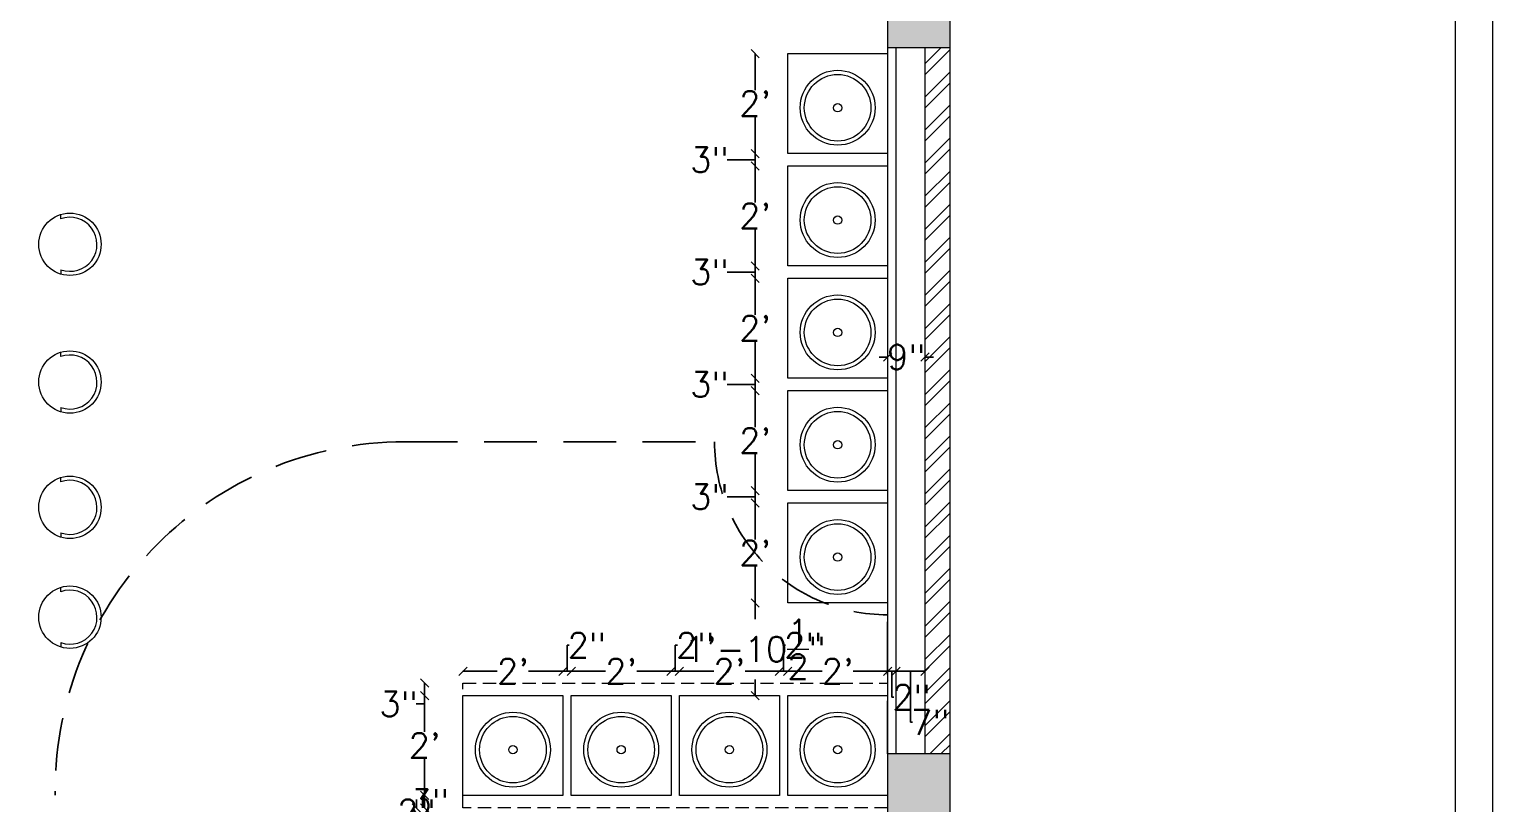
# Model space of a CAD drawing. Header units: inches. Extents: x 111501 to 134888, y 46021 to 52102.
# Drawn here: x 115101.3 to 115452.9, y 48625.7 to 48811.9 of the extents above; entities that cross this region are included whole.
import ezdxf

# ---------------------------------------------------------------- set-up
doc = ezdxf.new("R2010")
doc.units = ezdxf.units.IN
doc.header["$MEASUREMENT"] = 0
doc.linetypes.add('DASHED', pattern=[19.05, 12.7, -6.35])
doc.linetypes.add('HIDDEN2', pattern=[4.7625, 3.175, -1.5875])
for name, color, linetype, lineweight in [('column', 252, 'Continuous', 9), ('dimension', 250, 'Continuous', 0), ('FURNITURE', 14, 'Continuous', 18), ('SHEET', 7, 'Continuous', 30), ('wall', 7, 'Continuous', 9)]:
    doc.layers.add(name, color=color, linetype=linetype, lineweight=lineweight)
doc.layers.add('H', color=9, linetype='Continuous')
doc.styles.get("Standard").update_dxf_attribs({"font": 'txt.shx', "height": 6})
doc.dimstyles.new('Standard$0', dxfattribs={"dimtxt": 4, "dimasz": 2, "dimexe": 0.125, "dimexo": 0.125, "dimgap": 0.25, "dimtad": 0, "dimtih": 1, "dimtoh": 1, "dimdec": 1, "dimlfac": -1, "dimzin": 0, "dimdsep": 46, "dimlunit": 4, "dimtxsty": 'Standard', "dimblk": 'OBLIQUE', "dimblk1": 'DOTSMALL', "dimblk2": 'DOTSMALL', "dimcen": 0, "dimse1": 1, "dimse2": 1, "dimadec": 0, "dimazin": 0, "dimtfac": 1, "dimtdec": 1, "dimtofl": 0, "dimtmove": 0, "dimatfit": 3, "dimfxl": 1, "dimtolj": 1, "dimtzin": 0, "dimarcsym": 0})

# ---------------------------------------------------------------- blocks, each defined once
blk = doc.blocks.new('_Oblique')
at = {"color": 0, "linetype": 'ByBlock', "lineweight": -2}
blk.add_line((-0.5, -0.5), (0.5, 0.5), dxfattribs=at)
blk = doc.blocks.new('*D1073')
at = {"layer": 'Defpoints', "color": 0, "transparency": 16777216}
for p in [(115194.33, 48624.7), (115205.52, 48624.7), (115205.52, 48622.7)]:
    blk.add_point(p, dxfattribs=at)
at = {"layer": 'dimension', "color": 0, "lineweight": -2, "transparency": 16777216}
for p, q in [((115194.33, 48624.7), (115194.33, 48626.7)), ((115194.33, 48622.7), (115194.33, 48620.7))]:
    blk.add_line(p, q, dxfattribs=at)
at = {"layer": 'dimension', "color": 0, "lineweight": -2, "transparency": 16777216, "xscale": 2, "yscale": 2, "zscale": 2}
for p, rotation in [((115194.33, 48624.7), 270), ((115194.33, 48622.7), 90)]:
    blk.add_blockref('_Oblique', p, dxfattribs=dict(at, rotation=rotation))
at = {"layer": 'dimension', "color": 0, "lineweight": 5, "transparency": 16777216, "insert": (115194.33, 48623.71), "char_height": 6, "attachment_point": 5}
blk.add_mtext('\\A1;2"', dxfattribs=at)
blk = doc.blocks.new('_DOTSMALL')
at = {"color": 0, "linetype": 'ByBlock', "lineweight": -2, "const_width": 0.5}
blk.add_lwpolyline([(-0.0625, 0, 1), (0.0625, 0, 1)], format="xyb", close=True, dxfattribs=at)
blk = doc.blocks.new('*D1082')
at = {"layer": 'Defpoints', "color": 0, "lineweight": 5, "transparency": 16777216}
for p in [(115196.3, 48627.7), (115205.52, 48627.7), (115205.52, 48624.7)]:
    blk.add_point(p, dxfattribs=at)
at = {"layer": 'dimension', "color": 0, "lineweight": -2, "transparency": 16777216}
blk.add_line((115196.3, 48624.7), (115196.3, 48627.7), dxfattribs=at)
at = {"layer": 'dimension', "color": 0, "lineweight": -2, "transparency": 16777216, "xscale": 2, "yscale": 2, "zscale": 2}
for p, rotation in [((115196.3, 48627.7), 90), ((115196.3, 48624.7), 270)]:
    blk.add_blockref('_Oblique', p, dxfattribs=dict(at, rotation=rotation))
at = {"layer": 'dimension', "color": 0, "lineweight": 5, "transparency": 16777216, "insert": (115197.52, 48626.2), "char_height": 6, "attachment_point": 5}
blk.add_mtext('\\A1;3"', dxfattribs=at)
blk = doc.blocks.new('*D1083')
at = {"layer": 'Defpoints', "color": 0, "lineweight": 5, "transparency": 16777216}
for p in [(115196.3, 48651.7), (115205.52, 48651.7), (115205.52, 48627.7)]:
    blk.add_point(p, dxfattribs=at)
at = {"layer": 'dimension', "color": 0, "lineweight": -2, "transparency": 16777216}
for p, q in [((115196.3, 48651.7), (115196.3, 48642.95)), ((115196.3, 48627.7), (115196.3, 48636.45))]:
    blk.add_line(p, q, dxfattribs=at)
at = {"layer": 'dimension', "color": 0, "lineweight": -2, "transparency": 16777216, "xscale": 2, "yscale": 2, "zscale": 2}
for p, rotation in [((115196.3, 48651.7), 90), ((115196.3, 48627.7), 270)]:
    blk.add_blockref('_Oblique', p, dxfattribs=dict(at, rotation=rotation))
at = {"layer": 'dimension', "color": 0, "lineweight": 5, "transparency": 16777216, "insert": (115196.3, 48639.7), "char_height": 6, "attachment_point": 5}
blk.add_mtext("\\A1;2'", dxfattribs=at)
blk = doc.blocks.new('*D1084')
at = {"layer": 'Defpoints', "color": 0, "transparency": 16777216}
for p in [(115229.52, 48657.54), (115205.52, 48651.7), (115229.52, 48651.7)]:
    blk.add_point(p, dxfattribs=at)
at = {"layer": 'dimension', "color": 0, "lineweight": -2, "transparency": 16777216}
for p, q in [((115205.52, 48657.54), (115213.77, 48657.54)), ((115229.52, 48657.54), (115221.27, 48657.54))]:
    blk.add_line(p, q, dxfattribs=at)
at = {"layer": 'dimension', "color": 0, "lineweight": -2, "transparency": 16777216, "xscale": 2, "yscale": 2, "zscale": 2, "rotation": 180}
blk.add_blockref('_Oblique', (115205.52, 48657.54), dxfattribs=at)
at = {"layer": 'dimension', "color": 0, "lineweight": -2, "transparency": 16777216, "xscale": 2, "yscale": 2, "zscale": 2}
blk.add_blockref('_Oblique', (115229.52, 48657.54), dxfattribs=at)
at = {"layer": 'dimension', "color": 0, "lineweight": 5, "transparency": 16777216, "insert": (115217.52, 48657.54), "char_height": 6, "attachment_point": 5}
blk.add_mtext("\\A1;2'", dxfattribs=at)
blk = doc.blocks.new('*D1085')
at = {"layer": 'Defpoints', "color": 0, "transparency": 16777216}
for p in [(115205.52, 48654.7), (115196.3, 48651.7), (115205.52, 48651.7)]:
    blk.add_point(p, dxfattribs=at)
at = {"layer": 'dimension', "color": 0, "lineweight": -2, "transparency": 16777216}
for p, q in [((115196.3, 48654.7), (115196.3, 48651.7)), ((115196.3, 48649.7), (115194.3, 48649.7)), ((115196.3, 48651.7), (115196.3, 48649.7))]:
    blk.add_line(p, q, dxfattribs=at)
at = {"layer": 'dimension', "color": 0, "lineweight": -2, "transparency": 16777216, "xscale": 2, "yscale": 2, "zscale": 2}
for p, rotation in [((115196.3, 48654.7), 90), ((115196.3, 48651.7), 270)]:
    blk.add_blockref('_Oblique', p, dxfattribs=dict(at, rotation=rotation))
at = {"layer": 'dimension', "color": 0, "lineweight": 5, "transparency": 16777216, "insert": (115190.05, 48649.7), "char_height": 6, "attachment_point": 5}
blk.add_mtext('\\A1;3"', dxfattribs=at)
blk = doc.blocks.new('*D1086')
at = {"layer": 'Defpoints', "color": 0, "lineweight": 5, "transparency": 16777216}
for p in [(115231.52, 48657.54), (115229.52, 48651.7), (115231.52, 48651.7)]:
    blk.add_point(p, dxfattribs=at)
at = {"layer": 'dimension', "color": 0, "lineweight": -2, "transparency": 16777216}
for p, q in [((115230.52, 48657.54), (115230.52, 48663.79)), ((115230.52, 48663.79), (115231.02, 48663.79)), ((115229.52, 48657.54), (115231.52, 48657.54))]:
    blk.add_line(p, q, dxfattribs=at)
at = {"layer": 'dimension', "color": 0, "lineweight": -2, "transparency": 16777216, "xscale": 2, "yscale": 2, "zscale": 2, "rotation": 180}
blk.add_blockref('_Oblique', (115229.52, 48657.54), dxfattribs=at)
at = {"layer": 'dimension', "color": 0, "lineweight": -2, "transparency": 16777216, "xscale": 2, "yscale": 2, "zscale": 2}
blk.add_blockref('_Oblique', (115231.52, 48657.54), dxfattribs=at)
at = {"layer": 'dimension', "color": 0, "lineweight": 5, "transparency": 16777216, "insert": (115235.27, 48663.79), "char_height": 6, "attachment_point": 5}
blk.add_mtext('\\A1;2"', dxfattribs=at)
blk = doc.blocks.new('*D1087')
at = {"layer": 'Defpoints', "color": 0, "lineweight": 5, "transparency": 16777216}
for p in [(115255.52, 48657.54), (115231.52, 48651.7), (115255.52, 48651.7)]:
    blk.add_point(p, dxfattribs=at)
at = {"layer": 'dimension', "color": 0, "lineweight": -2, "transparency": 16777216}
for p, q in [((115231.52, 48657.54), (115239.77, 48657.54)), ((115255.52, 48657.54), (115247.27, 48657.54))]:
    blk.add_line(p, q, dxfattribs=at)
at = {"layer": 'dimension', "color": 0, "lineweight": -2, "transparency": 16777216, "xscale": 2, "yscale": 2, "zscale": 2, "rotation": 180}
blk.add_blockref('_Oblique', (115231.52, 48657.54), dxfattribs=at)
at = {"layer": 'dimension', "color": 0, "lineweight": -2, "transparency": 16777216, "xscale": 2, "yscale": 2, "zscale": 2}
blk.add_blockref('_Oblique', (115255.52, 48657.54), dxfattribs=at)
at = {"layer": 'dimension', "color": 0, "lineweight": 5, "transparency": 16777216, "insert": (115243.52, 48657.54), "char_height": 6, "attachment_point": 5}
blk.add_mtext("\\A1;2'", dxfattribs=at)
blk = doc.blocks.new('*D1088')
at = {"layer": 'Defpoints', "color": 0, "lineweight": 5, "transparency": 16777216}
for p in [(115257.52, 48657.54), (115255.52, 48651.7), (115257.52, 48651.7)]:
    blk.add_point(p, dxfattribs=at)
at = {"layer": 'dimension', "color": 0, "lineweight": -2, "transparency": 16777216}
for p, q in [((115256.52, 48657.54), (115256.52, 48663.79)), ((115256.52, 48663.79), (115257.02, 48663.79)), ((115255.52, 48657.54), (115257.52, 48657.54))]:
    blk.add_line(p, q, dxfattribs=at)
at = {"layer": 'dimension', "color": 0, "lineweight": -2, "transparency": 16777216, "xscale": 2, "yscale": 2, "zscale": 2, "rotation": 180}
blk.add_blockref('_Oblique', (115255.52, 48657.54), dxfattribs=at)
at = {"layer": 'dimension', "color": 0, "lineweight": -2, "transparency": 16777216, "xscale": 2, "yscale": 2, "zscale": 2}
blk.add_blockref('_Oblique', (115257.52, 48657.54), dxfattribs=at)
at = {"layer": 'dimension', "color": 0, "lineweight": 5, "transparency": 16777216, "insert": (115261.27, 48663.79), "char_height": 6, "attachment_point": 5}
blk.add_mtext('\\A1;2"', dxfattribs=at)
blk = doc.blocks.new('*D1089')
at = {"layer": 'Defpoints', "color": 0, "lineweight": 5, "transparency": 16777216}
for p in [(115281.52, 48657.54), (115257.52, 48651.7), (115281.52, 48651.7)]:
    blk.add_point(p, dxfattribs=at)
at = {"layer": 'dimension', "color": 0, "lineweight": -2, "transparency": 16777216}
for p, q in [((115257.52, 48657.54), (115265.77, 48657.54)), ((115281.52, 48657.54), (115273.27, 48657.54))]:
    blk.add_line(p, q, dxfattribs=at)
at = {"layer": 'dimension', "color": 0, "lineweight": -2, "transparency": 16777216, "xscale": 2, "yscale": 2, "zscale": 2, "rotation": 180}
blk.add_blockref('_Oblique', (115257.52, 48657.54), dxfattribs=at)
at = {"layer": 'dimension', "color": 0, "lineweight": -2, "transparency": 16777216, "xscale": 2, "yscale": 2, "zscale": 2}
blk.add_blockref('_Oblique', (115281.52, 48657.54), dxfattribs=at)
at = {"layer": 'dimension', "color": 0, "lineweight": 5, "transparency": 16777216, "insert": (115269.52, 48657.54), "char_height": 6, "attachment_point": 5}
blk.add_mtext("\\A1;2'", dxfattribs=at)
blk = doc.blocks.new('*D1090')
at = {"layer": 'Defpoints', "color": 0, "lineweight": 5, "transparency": 16777216}
for p in [(115283.52, 48657.54), (115281.52, 48651.7), (115283.52, 48651.7)]:
    blk.add_point(p, dxfattribs=at)
at = {"layer": 'dimension', "color": 0, "lineweight": -2, "transparency": 16777216}
for p, q in [((115282.52, 48657.54), (115282.52, 48663.79)), ((115282.52, 48663.79), (115283.02, 48663.79)), ((115281.52, 48657.54), (115283.52, 48657.54))]:
    blk.add_line(p, q, dxfattribs=at)
at = {"layer": 'dimension', "color": 0, "lineweight": -2, "transparency": 16777216, "xscale": 2, "yscale": 2, "zscale": 2, "rotation": 180}
blk.add_blockref('_Oblique', (115281.52, 48657.54), dxfattribs=at)
at = {"layer": 'dimension', "color": 0, "lineweight": -2, "transparency": 16777216, "xscale": 2, "yscale": 2, "zscale": 2}
blk.add_blockref('_Oblique', (115283.52, 48657.54), dxfattribs=at)
at = {"layer": 'dimension', "color": 0, "lineweight": 5, "transparency": 16777216, "insert": (115287.27, 48663.79), "char_height": 6, "attachment_point": 5}
blk.add_mtext('\\A1;2"', dxfattribs=at)
blk = doc.blocks.new('*D1091')
at = {"layer": 'Defpoints', "color": 0, "lineweight": 5, "transparency": 16777216}
for p in [(115307.52, 48657.54), (115283.52, 48651.7), (115307.52, 48651.7)]:
    blk.add_point(p, dxfattribs=at)
at = {"layer": 'dimension', "color": 0, "lineweight": -2, "transparency": 16777216}
for p, q in [((115283.52, 48657.54), (115291.77, 48657.54)), ((115307.52, 48657.54), (115299.27, 48657.54))]:
    blk.add_line(p, q, dxfattribs=at)
at = {"layer": 'dimension', "color": 0, "lineweight": -2, "transparency": 16777216, "xscale": 2, "yscale": 2, "zscale": 2, "rotation": 180}
blk.add_blockref('_Oblique', (115283.52, 48657.54), dxfattribs=at)
at = {"layer": 'dimension', "color": 0, "lineweight": -2, "transparency": 16777216, "xscale": 2, "yscale": 2, "zscale": 2}
blk.add_blockref('_Oblique', (115307.52, 48657.54), dxfattribs=at)
at = {"layer": 'dimension', "color": 0, "lineweight": 5, "transparency": 16777216, "insert": (115295.52, 48657.54), "char_height": 6, "attachment_point": 5}
blk.add_mtext("\\A1;2'", dxfattribs=at)
blk = doc.blocks.new('*D1092')
at = {"layer": 'Defpoints', "color": 0, "lineweight": 5, "transparency": 16777216}
for p in [(115309.52, 48664.61), (115309.52, 48657.54), (115307.52, 48651.7)]:
    blk.add_point(p, dxfattribs=at)
at = {"layer": 'dimension', "color": 0, "lineweight": -2, "transparency": 16777216}
for p, q in [((115307.52, 48657.54), (115309.52, 48657.54)), ((115308.52, 48657.54), (115308.52, 48651.29)), ((115308.52, 48651.29), (115309.02, 48651.29))]:
    blk.add_line(p, q, dxfattribs=at)
at = {"layer": 'dimension', "color": 0, "lineweight": -2, "transparency": 16777216, "xscale": 2, "yscale": 2, "zscale": 2, "rotation": 180}
blk.add_blockref('_Oblique', (115307.52, 48657.54), dxfattribs=at)
at = {"layer": 'dimension', "color": 0, "lineweight": -2, "transparency": 16777216, "xscale": 2, "yscale": 2, "zscale": 2}
blk.add_blockref('_Oblique', (115309.52, 48657.54), dxfattribs=at)
at = {"layer": 'dimension', "color": 0, "lineweight": 5, "transparency": 16777216, "insert": (115313.27, 48651.29), "char_height": 6, "attachment_point": 5}
blk.add_mtext('\\A1;2"', dxfattribs=at)
blk = doc.blocks.new('*D1093')
at = {"layer": 'Defpoints', "color": 0, "lineweight": 5, "transparency": 16777216}
for p in [(115316.52, 48668.82), (115309.52, 48664.61), (115316.52, 48657.54)]:
    blk.add_point(p, dxfattribs=at)
at = {"layer": 'dimension', "color": 0, "lineweight": -2, "transparency": 16777216}
for p, q in [((115309.52, 48657.54), (115316.52, 48657.54)), ((115313.02, 48657.54), (115313.02, 48645.29)), ((115313.02, 48645.29), (115313.52, 48645.29))]:
    blk.add_line(p, q, dxfattribs=at)
at = {"layer": 'dimension', "color": 0, "lineweight": -2, "transparency": 16777216, "xscale": 2, "yscale": 2, "zscale": 2, "rotation": 180}
blk.add_blockref('_Oblique', (115309.52, 48657.54), dxfattribs=at)
at = {"layer": 'dimension', "color": 0, "lineweight": -2, "transparency": 16777216, "xscale": 2, "yscale": 2, "zscale": 2}
blk.add_blockref('_Oblique', (115316.52, 48657.54), dxfattribs=at)
at = {"layer": 'dimension', "color": 0, "lineweight": 5, "transparency": 16777216, "insert": (115317.77, 48645.29), "char_height": 6, "attachment_point": 5}
blk.add_mtext('\\A1;7"', dxfattribs=at)
blk = doc.blocks.new('*D1094')
at = {"layer": 'Defpoints', "color": 0, "transparency": 16777216}
for p in [(115275.71, 48673.99), (115283.52, 48673.99), (115279.37, 48651.7)]:
    blk.add_point(p, dxfattribs=at)
at = {"layer": 'dimension', "color": 0, "lineweight": -2, "transparency": 16777216}
for p, q in [((115275.71, 48673.99), (115275.71, 48670.1)), ((115275.71, 48651.7), (115275.71, 48655.6))]:
    blk.add_line(p, q, dxfattribs=at)
at = {"layer": 'dimension', "color": 0, "lineweight": -2, "transparency": 16777216, "xscale": 2, "yscale": 2, "zscale": 2}
for p, rotation in [((115275.71, 48673.99), 90), ((115275.71, 48651.7), 270)]:
    blk.add_blockref('_Oblique', p, dxfattribs=dict(at, rotation=rotation))
at = {"layer": 'dimension', "color": 0, "lineweight": 5, "transparency": 16777216, "insert": (115275.71, 48662.85), "char_height": 6, "attachment_point": 5}
blk.add_mtext('\\A1;1\'-10{\\H1.000000x;\\S1/2;}"', dxfattribs=at)
blk = doc.blocks.new('*D1095')
at = {"layer": 'Defpoints', "color": 0, "lineweight": 5, "transparency": 16777216}
for p in [(115275.71, 48697.99), (115283.52, 48697.99), (115283.52, 48673.99)]:
    blk.add_point(p, dxfattribs=at)
at = {"layer": 'dimension', "color": 0, "lineweight": -2, "transparency": 16777216}
for p, q in [((115275.71, 48697.99), (115275.71, 48689.24)), ((115275.71, 48673.99), (115275.71, 48682.74))]:
    blk.add_line(p, q, dxfattribs=at)
at = {"layer": 'dimension', "color": 0, "lineweight": -2, "transparency": 16777216, "xscale": 2, "yscale": 2, "zscale": 2}
for p, rotation in [((115275.71, 48697.99), 90), ((115275.71, 48673.99), 270)]:
    blk.add_blockref('_Oblique', p, dxfattribs=dict(at, rotation=rotation))
at = {"layer": 'dimension', "color": 0, "lineweight": 5, "transparency": 16777216, "insert": (115275.71, 48685.99), "char_height": 6, "attachment_point": 5}
blk.add_mtext("\\A1;2'", dxfattribs=at)
blk = doc.blocks.new('*D1096')
at = {"layer": 'Defpoints', "color": 0, "lineweight": 5, "transparency": 16777216}
for p in [(115275.71, 48700.99), (115283.52, 48700.99), (115283.52, 48697.99)]:
    blk.add_point(p, dxfattribs=at)
at = {"layer": 'dimension', "color": 0, "lineweight": -2, "transparency": 16777216}
for p, q in [((115269.46, 48699.49), (115268.96, 48699.49)), ((115275.71, 48699.49), (115269.46, 48699.49)), ((115275.71, 48697.99), (115275.71, 48700.99))]:
    blk.add_line(p, q, dxfattribs=at)
at = {"layer": 'dimension', "color": 0, "lineweight": -2, "transparency": 16777216, "xscale": 2, "yscale": 2, "zscale": 2}
for p, rotation in [((115275.71, 48700.99), 90), ((115275.71, 48697.99), 270)]:
    blk.add_blockref('_Oblique', p, dxfattribs=dict(at, rotation=rotation))
at = {"layer": 'dimension', "color": 0, "lineweight": 5, "transparency": 16777216, "insert": (115264.71, 48699.49), "char_height": 6, "attachment_point": 5}
blk.add_mtext('\\A1;3"', dxfattribs=at)
blk = doc.blocks.new('*D1097')
at = {"layer": 'Defpoints', "color": 0, "lineweight": 5, "transparency": 16777216}
for p in [(115275.71, 48724.99), (115283.52, 48724.99), (115283.52, 48700.99)]:
    blk.add_point(p, dxfattribs=at)
at = {"layer": 'dimension', "color": 0, "lineweight": -2, "transparency": 16777216}
for p, q in [((115275.71, 48724.99), (115275.71, 48716.24)), ((115275.71, 48700.99), (115275.71, 48709.74))]:
    blk.add_line(p, q, dxfattribs=at)
at = {"layer": 'dimension', "color": 0, "lineweight": -2, "transparency": 16777216, "xscale": 2, "yscale": 2, "zscale": 2}
for p, rotation in [((115275.71, 48724.99), 90), ((115275.71, 48700.99), 270)]:
    blk.add_blockref('_Oblique', p, dxfattribs=dict(at, rotation=rotation))
at = {"layer": 'dimension', "color": 0, "lineweight": 5, "transparency": 16777216, "insert": (115275.71, 48712.99), "char_height": 6, "attachment_point": 5}
blk.add_mtext("\\A1;2'", dxfattribs=at)
blk = doc.blocks.new('*D1098')
at = {"layer": 'Defpoints', "color": 0, "lineweight": 5, "transparency": 16777216}
for p in [(115275.71, 48727.99), (115283.52, 48727.99), (115283.52, 48724.99)]:
    blk.add_point(p, dxfattribs=at)
at = {"layer": 'dimension', "color": 0, "lineweight": -2, "transparency": 16777216}
for p, q in [((115269.46, 48726.49), (115268.96, 48726.49)), ((115275.71, 48726.49), (115269.46, 48726.49)), ((115275.71, 48724.99), (115275.71, 48727.99))]:
    blk.add_line(p, q, dxfattribs=at)
at = {"layer": 'dimension', "color": 0, "lineweight": -2, "transparency": 16777216, "xscale": 2, "yscale": 2, "zscale": 2}
for p, rotation in [((115275.71, 48727.99), 90), ((115275.71, 48724.99), 270)]:
    blk.add_blockref('_Oblique', p, dxfattribs=dict(at, rotation=rotation))
at = {"layer": 'dimension', "color": 0, "lineweight": 5, "transparency": 16777216, "insert": (115264.71, 48726.49), "char_height": 6, "attachment_point": 5}
blk.add_mtext('\\A1;3"', dxfattribs=at)
blk = doc.blocks.new('*D1099')
at = {"layer": 'Defpoints', "color": 0, "lineweight": 5, "transparency": 16777216}
for p in [(115275.71, 48751.99), (115284.38, 48751.99), (115283.52, 48727.99)]:
    blk.add_point(p, dxfattribs=at)
at = {"layer": 'dimension', "color": 0, "lineweight": -2, "transparency": 16777216}
for p, q in [((115275.71, 48751.99), (115275.71, 48743.24)), ((115275.71, 48727.99), (115275.71, 48736.74))]:
    blk.add_line(p, q, dxfattribs=at)
at = {"layer": 'dimension', "color": 0, "lineweight": -2, "transparency": 16777216, "xscale": 2, "yscale": 2, "zscale": 2}
for p, rotation in [((115275.71, 48751.99), 90), ((115275.71, 48727.99), 270)]:
    blk.add_blockref('_Oblique', p, dxfattribs=dict(at, rotation=rotation))
at = {"layer": 'dimension', "color": 0, "lineweight": 5, "transparency": 16777216, "insert": (115275.71, 48739.99), "char_height": 6, "attachment_point": 5}
blk.add_mtext("\\A1;2'", dxfattribs=at)
blk = doc.blocks.new('*D1100')
at = {"layer": 'Defpoints', "color": 0, "lineweight": 5, "transparency": 16777216}
for p in [(115275.71, 48754.99), (115284.38, 48754.99), (115284.38, 48751.99)]:
    blk.add_point(p, dxfattribs=at)
at = {"layer": 'dimension', "color": 0, "lineweight": -2, "transparency": 16777216}
for p, q in [((115275.71, 48751.99), (115275.71, 48754.99)), ((115269.46, 48753.49), (115268.96, 48753.49)), ((115275.71, 48753.49), (115269.46, 48753.49))]:
    blk.add_line(p, q, dxfattribs=at)
at = {"layer": 'dimension', "color": 0, "lineweight": -2, "transparency": 16777216, "xscale": 2, "yscale": 2, "zscale": 2}
for p, rotation in [((115275.71, 48754.99), 90), ((115275.71, 48751.99), 270)]:
    blk.add_blockref('_Oblique', p, dxfattribs=dict(at, rotation=rotation))
at = {"layer": 'dimension', "color": 0, "lineweight": 5, "transparency": 16777216, "insert": (115264.71, 48753.49), "char_height": 6, "attachment_point": 5}
blk.add_mtext('\\A1;3"', dxfattribs=at)
blk = doc.blocks.new('*D1101')
at = {"layer": 'Defpoints', "color": 0, "lineweight": 5, "transparency": 16777216}
for p in [(115275.71, 48778.99), (115286.11, 48778.99), (115284.38, 48754.99)]:
    blk.add_point(p, dxfattribs=at)
at = {"layer": 'dimension', "color": 0, "lineweight": -2, "transparency": 16777216}
for p, q in [((115275.71, 48778.99), (115275.71, 48770.24)), ((115275.71, 48754.99), (115275.71, 48763.74))]:
    blk.add_line(p, q, dxfattribs=at)
at = {"layer": 'dimension', "color": 0, "lineweight": -2, "transparency": 16777216, "xscale": 2, "yscale": 2, "zscale": 2}
for p, rotation in [((115275.71, 48778.99), 90), ((115275.71, 48754.99), 270)]:
    blk.add_blockref('_Oblique', p, dxfattribs=dict(at, rotation=rotation))
at = {"layer": 'dimension', "color": 0, "lineweight": 5, "transparency": 16777216, "insert": (115275.71, 48766.99), "char_height": 6, "attachment_point": 5}
blk.add_mtext("\\A1;2'", dxfattribs=at)
blk = doc.blocks.new('*D1102')
at = {"layer": 'Defpoints', "color": 0, "lineweight": 5, "transparency": 16777216}
for p in [(115275.71, 48781.99), (115285.72, 48781.99), (115286.11, 48778.99)]:
    blk.add_point(p, dxfattribs=at)
at = {"layer": 'dimension', "color": 0, "lineweight": -2, "transparency": 16777216}
for p, q in [((115269.46, 48780.49), (115268.96, 48780.49)), ((115275.71, 48780.49), (115269.46, 48780.49)), ((115275.71, 48778.99), (115275.71, 48781.99))]:
    blk.add_line(p, q, dxfattribs=at)
at = {"layer": 'dimension', "color": 0, "lineweight": -2, "transparency": 16777216, "xscale": 2, "yscale": 2, "zscale": 2}
for p, rotation in [((115275.71, 48781.99), 90), ((115275.71, 48778.99), 270)]:
    blk.add_blockref('_Oblique', p, dxfattribs=dict(at, rotation=rotation))
at = {"layer": 'dimension', "color": 0, "lineweight": 5, "transparency": 16777216, "insert": (115264.71, 48780.49), "char_height": 6, "attachment_point": 5}
blk.add_mtext('\\A1;3"', dxfattribs=at)
blk = doc.blocks.new('*D1103')
at = {"layer": 'Defpoints', "color": 0, "lineweight": 5, "transparency": 16777216}
for p in [(115275.71, 48805.99), (115288.03, 48805.99), (115285.72, 48781.99)]:
    blk.add_point(p, dxfattribs=at)
at = {"layer": 'dimension', "color": 0, "lineweight": -2, "transparency": 16777216}
for p, q in [((115275.71, 48805.99), (115275.71, 48797.24)), ((115275.71, 48781.99), (115275.71, 48790.74))]:
    blk.add_line(p, q, dxfattribs=at)
at = {"layer": 'dimension', "color": 0, "lineweight": -2, "transparency": 16777216, "xscale": 2, "yscale": 2, "zscale": 2}
for p, rotation in [((115275.71, 48805.99), 90), ((115275.71, 48781.99), 270)]:
    blk.add_blockref('_Oblique', p, dxfattribs=dict(at, rotation=rotation))
at = {"layer": 'dimension', "color": 0, "lineweight": 5, "transparency": 16777216, "insert": (115275.71, 48793.99), "char_height": 6, "attachment_point": 5}
blk.add_mtext("\\A1;2'", dxfattribs=at)
blk = doc.blocks.new('*D1104')
at = {"layer": 'Defpoints', "color": 0, "transparency": 16777216}
for p in [(115316.52, 48733.07), (115316.52, 48725.17), (115307.52, 48721.58)]:
    blk.add_point(p, dxfattribs=at)
at = {"layer": 'dimension', "color": 0, "lineweight": -2, "transparency": 16777216}
for p, q in [((115307.52, 48733.07), (115305.52, 48733.07)), ((115316.52, 48733.07), (115318.52, 48733.07))]:
    blk.add_line(p, q, dxfattribs=at)
at = {"layer": 'dimension', "color": 0, "lineweight": -2, "transparency": 16777216, "xscale": 2, "yscale": 2, "zscale": 2}
blk.add_blockref('_Oblique', (115307.52, 48733.07), dxfattribs=at)
at = {"layer": 'dimension', "color": 0, "lineweight": -2, "transparency": 16777216, "xscale": 2, "yscale": 2, "zscale": 2, "rotation": 180}
blk.add_blockref('_Oblique', (115316.52, 48733.07), dxfattribs=at)
at = {"layer": 'dimension', "color": 0, "lineweight": 5, "transparency": 16777216, "insert": (115312.02, 48733.07), "char_height": 6, "attachment_point": 5}
blk.add_mtext('\\A1;9"', dxfattribs=at)

msp = doc.modelspace()

# ---------------------------------------------------------------- hatches: boundary and pattern name
at = {"layer": 'column'}
h = msp.add_hatch(color=256, dxfattribs=at)
h.paths.add_polyline_path([(115322.52, 48818.54), (115322.52, 48807.54), (115311.52, 48807.54), (115311.52, 48818.54)])
h.paths.add_polyline_path([(115311.52, 48818.54), (115311.52, 48822.54), (115322.52, 48822.54), (115322.52, 48818.54)])
h.paths.add_polyline_path([(115311.52, 48807.54), (115307.52, 48807.54), (115307.52, 48818.54), (115311.52, 48818.54)])
h.paths.add_polyline_path([(115307.52, 48822.54), (115311.52, 48822.54), (115311.52, 48818.54), (115307.52, 48818.54)])
h = msp.add_hatch(color=256, dxfattribs=at)
h.paths.add_polyline_path([(115322.52, 48633.75), (115322.52, 48622.75), (115311.52, 48622.75), (115311.52, 48633.75)])
h.paths.add_polyline_path([(115311.52, 48633.75), (115311.52, 48637.75), (115322.52, 48637.75), (115322.52, 48633.75)])
h.paths.add_polyline_path([(115311.52, 48622.75), (115307.52, 48622.75), (115307.52, 48633.75), (115311.52, 48633.75)])
h.paths.add_polyline_path([(115307.52, 48637.75), (115311.52, 48637.75), (115311.52, 48633.75), (115307.52, 48633.75)])
at = {"layer": 'wall', "lineweight": 5}
h = msp.add_hatch(dxfattribs=at)
h.set_pattern_fill('ANSI32', color=256, scale=15, style=0)
h.set_pattern_definition([(45, (15993.2226, 1823.8855), (-3.97747564, 3.97747564), []), (45, (15995.874, 1823.8855), (-3.97747564, 3.97747564), [])])
h.paths.add_polyline_path([(115316.52, 48637.7), (115322.52, 48637.7), (115322.52, 48807.49), (115316.52, 48807.49)])

# ---------------------------------------------------------------- linework, layer by layer
at = {"layer": 'column'}
for points in [[(115322.52, 48822.49), (115307.52, 48822.49), (115307.52, 48807.49), (115322.52, 48807.49)], [(115322.52, 48637.7), (115307.52, 48637.7), (115307.52, 48622.7), (115322.52, 48622.7)]]:
    msp.add_lwpolyline(points, close=True, dxfattribs=at)
at = {"layer": 'FURNITURE', "lineweight": 5}
for p, q in [((115307.52, 48807.49), (115307.52, 48635.67)), ((115309.52, 48807.49), (115309.52, 48637.7))]:
    msp.add_line(p, q, dxfattribs=at)
at = {"layer": 'FURNITURE', "lineweight": 0}
for p, q in [((115108.87, 48767.34), (115108.87, 48766.28)), ((115108.9, 48754.06), (115108.9, 48753)), ((115108.87, 48734.22), (115108.87, 48733.16)), ((115108.9, 48720.94), (115108.9, 48719.88)), ((115108.87, 48704.11), (115108.87, 48703.06)), ((115108.9, 48690.83), (115108.9, 48689.78)), ((115108.87, 48677.7), (115108.87, 48676.65)), ((115108.9, 48664.43), (115108.9, 48663.37))]:
    msp.add_line(p, q, dxfattribs=at)
for points in [[(115283.52, 48805.99), (115307.52, 48805.99), (115307.52, 48781.99), (115283.52, 48781.99)], [(115283.52, 48778.99), (115307.52, 48778.99), (115307.52, 48754.99), (115283.52, 48754.99)], [(115283.52, 48751.99), (115307.52, 48751.99), (115307.52, 48727.99), (115283.52, 48727.99)], [(115283.52, 48724.99), (115307.52, 48724.99), (115307.52, 48700.99), (115283.52, 48700.99)], [(115283.52, 48697.99), (115307.52, 48697.99), (115307.52, 48673.99), (115283.52, 48673.99)], [(115205.52, 48651.7), (115229.52, 48651.7), (115229.52, 48627.7), (115205.52, 48627.7)], [(115231.52, 48651.7), (115255.52, 48651.7), (115255.52, 48627.7), (115231.52, 48627.7)], [(115257.52, 48651.7), (115281.52, 48651.7), (115281.52, 48627.7), (115257.52, 48627.7)], [(115283.52, 48651.7), (115307.52, 48651.7), (115307.52, 48627.7), (115283.52, 48627.7)]]:
    msp.add_lwpolyline(points, close=True, dxfattribs=at)
at = {"layer": 'FURNITURE', "color": 254, "linetype": 'HIDDEN2', "lineweight": 5}
msp.add_lwpolyline([(115205.52, 48654.7), (115307.52, 48654.7), (115307.52, 48624.7), (115205.52, 48624.7)], close=True, dxfattribs=at)
at = {"layer": 'FURNITURE', "lineweight": 0}
for centre, radius in [((115295.52, 48792.99), 9), ((115295.52, 48792.99), 8), ((115295.52, 48792.99), 1), ((115295.52, 48765.99), 9), ((115295.52, 48765.99), 8), ((115111.1, 48760.17), 7.5), ((115295.52, 48765.99), 1), ((115295.52, 48738.99), 9), ((115295.52, 48738.99), 8), ((115295.52, 48738.99), 1), ((115111.1, 48727.06), 7.5), ((115295.52, 48711.99), 9), ((115295.52, 48711.99), 8), ((115295.52, 48711.99), 1), ((115111.1, 48696.95), 7.5), ((115295.52, 48684.99), 9), ((115295.52, 48684.99), 8), ((115295.52, 48684.99), 1), ((115111.1, 48670.54), 7.5), ((115217.52, 48638.7), 9), ((115217.52, 48638.7), 8), ((115243.52, 48638.7), 9), ((115243.52, 48638.7), 8), ((115269.52, 48638.7), 9), ((115269.52, 48638.7), 8), ((115295.52, 48638.7), 9), ((115295.52, 48638.7), 8), ((115217.52, 48638.7), 1), ((115243.52, 48638.7), 1), ((115269.52, 48638.7), 1), ((115295.52, 48638.7), 1)]:
    msp.add_circle(centre, radius, dxfattribs=at)
for centre in [(115111.1, 48760.17), (115111.1, 48727.06), (115111.1, 48696.95), (115111.1, 48670.54)]:
    msp.add_arc(centre, 6.5, 250.2303, 110.0067, dxfattribs=at)
at = {"layer": 'H', "linetype": 'DASHED'}
for p, q in [((115191.53, 48712.7), (115265.95, 48712.7)), ((115307.52, 48637.7), (115307.52, 48671.13)), ((115107.53, 48608.72), (115107.53, 48628.7))]:
    msp.add_line(p, q, dxfattribs=at)
for centre, radius, start, end in [((115191.53, 48628.7), 84, 90, 180), ((115307.52, 48712.7), 41.57, 180, 270)]:
    msp.add_arc(centre, radius, start, end, dxfattribs=at)
at = {"layer": 'SHEET', "color": 0, "lineweight": 5, "ltscale": 25}
for points in [[(114768.6, 48151.32), (115452.89, 48151.32), (115452.89, 49887.86), (114768.6, 49887.86)], [(114777.52, 48160.24), (115443.97, 48160.24), (115443.97, 49878.94), (114777.52, 49878.94)]]:
    msp.add_lwpolyline(points, close=True, dxfattribs=at)
at = {"layer": 'wall'}
for p, q in [((115316.52, 48637.7), (115316.52, 48807.49)), ((115322.52, 48637.7), (115322.52, 48807.49))]:
    msp.add_line(p, q, dxfattribs=at)

# ---------------------------------------------------------------- dimensions: what is measured, and where the dimension line sits
at = {"layer": 'dimension', "lineweight": 5}
for base, p1, p2, picture, middle in [((115275.71, 48805.99), (115285.72, 48781.99), (115288.03, 48805.99), '*D1103', (115275.71, 48793.99)), ((115275.71, 48781.99), (115286.11, 48778.99), (115285.72, 48781.99), '*D1102', (115268.71, 48780.49)), ((115275.71, 48778.99), (115284.38, 48754.99), (115286.11, 48778.99), '*D1101', (115275.71, 48766.99)), ((115275.71, 48754.99), (115284.38, 48751.99), (115284.38, 48754.99), '*D1100', (115268.71, 48753.49)), ((115275.71, 48751.99), (115283.52, 48727.99), (115284.38, 48751.99), '*D1099', (115275.71, 48739.99)), ((115275.71, 48727.99), (115283.52, 48724.99), (115283.52, 48727.99), '*D1098', (115268.71, 48726.49)), ((115275.71, 48724.99), (115283.52, 48700.99), (115283.52, 48724.99), '*D1097', (115275.71, 48712.99)), ((115275.71, 48700.99), (115283.52, 48697.99), (115283.52, 48700.99), '*D1096', (115268.71, 48699.49)), ((115275.71, 48697.99), (115283.52, 48673.99), (115283.52, 48697.99), '*D1095', (115275.71, 48685.99)), ((115196.3, 48651.7), (115205.52, 48627.7), (115205.52, 48651.7), '*D1083', (115196.3, 48639.7))]:
    dim = msp.add_linear_dim(base=base, p1=p1, p2=p2, angle=90, dimstyle='Standard$0', override={"dimtmove": 1}, dxfattribs=at)
    dim.commit()
    dim.dimension.update_dxf_attribs({"geometry": picture, "text_midpoint": middle})
for base, p1, p2, picture, middle in [((115316.52, 48733.07), (115307.52, 48721.58), (115316.52, 48725.17), '*D1104', (115312.02, 48733.07)), ((115229.52, 48657.54), (115205.52, 48651.7), (115229.52, 48651.7), '*D1084', (115217.52, 48657.54))]:
    dim = msp.add_linear_dim(base=base, p1=p1, p2=p2, dimstyle='Standard$0', dxfattribs=at)
    dim.commit()
    dim.dimension.update_dxf_attribs({"geometry": picture, "text_midpoint": middle})
for base, p1, p2, picture, middle in [((115275.71, 48673.99), (115279.37, 48651.7), (115283.52, 48673.99), '*D1094', (115275.71, 48662.85)), ((115196.3, 48651.7), (115205.52, 48654.7), (115205.52, 48651.7), '*D1085', (115190.05, 48649.7))]:
    dim = msp.add_linear_dim(base=base, p1=p1, p2=p2, angle=90, dimstyle='Standard$0', dxfattribs=at)
    dim.commit()
    dim.dimension.update_dxf_attribs({"geometry": picture, "text_midpoint": middle})
for base, p1, p2, picture, middle in [((115231.52, 48657.54), (115229.52, 48651.7), (115231.52, 48651.7), '*D1086', (115231.27, 48663.79)), ((115257.52, 48657.54), (115255.52, 48651.7), (115257.52, 48651.7), '*D1088', (115257.27, 48663.79)), ((115283.52, 48657.54), (115281.52, 48651.7), (115283.52, 48651.7), '*D1090', (115283.27, 48663.79)), ((115316.52, 48657.54), (115309.52, 48664.61), (115316.52, 48668.82), '*D1093', (115313.77, 48645.29)), ((115309.52, 48657.54), (115307.52, 48651.7), (115309.52, 48664.61), '*D1092', (115309.27, 48651.29)), ((115255.52, 48657.54), (115231.52, 48651.7), (115255.52, 48651.7), '*D1087', (115243.52, 48657.54)), ((115281.52, 48657.54), (115257.52, 48651.7), (115281.52, 48651.7), '*D1089', (115269.52, 48657.54)), ((115307.52, 48657.54), (115283.52, 48651.7), (115307.52, 48651.7), '*D1091', (115295.52, 48657.54))]:
    dim = msp.add_linear_dim(base=base, p1=p1, p2=p2, dimstyle='Standard$0', override={"dimtmove": 1}, dxfattribs=at)
    dim.commit()
    dim.dimension.update_dxf_attribs({"geometry": picture, "text_midpoint": middle})
dim = msp.add_linear_dim(base=(115196.3, 48627.7), p1=(115205.52, 48624.7), p2=(115205.52, 48627.7), angle=90, dimstyle='Standard$0', override={"dimtmove": 1}, dxfattribs=at)
dim.commit()
dim.dimension.update_dxf_attribs({"geometry": '*D1082', "text_midpoint": (115197.52, 48626.2), "dimtype": 160})
dim = msp.add_linear_dim(base=(115194.33, 48624.7), p1=(115205.52, 48622.7), p2=(115205.52, 48624.7), angle=90, dimstyle='Standard$0', dxfattribs=at)
dim.commit()
dim.dimension.update_dxf_attribs({"geometry": '*D1073', "text_midpoint": (115194.33, 48623.71), "dimtype": 160})

doc.saveas('drawing.dxf')
